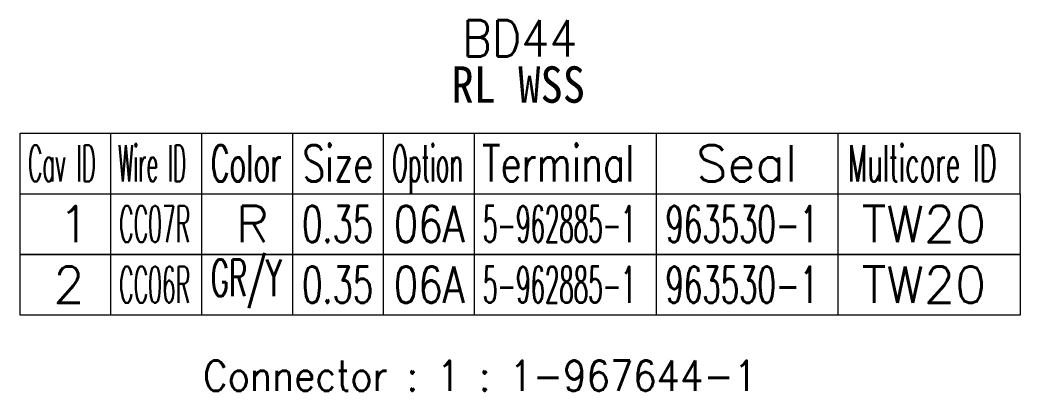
# Model space of a CAD drawing. Header units: inches. Extents: x 47316 to 59086, y 3141 to 11743.
# Drawn here: x 53035.9 to 53118.4, y 5923.1 to 5953.7 of the extents above; entities that cross this region are included whole.
import ezdxf

# ---------------------------------------------------------------- set-up
doc = ezdxf.new("R2010")
doc.units = ezdxf.units.IN
doc.header["$MEASUREMENT"] = 0
doc.styles.get("Standard").update_dxf_attribs({"font": ''})
doc.styles.get('Standard').set_extended_font_data('SimSun')

msp = doc.modelspace()

# ---------------------------------------------------------------- linework, layer by layer
at = {"color": 0, "linetype": 'Continuous', "lineweight": 15}
for p, q in [((53035.879, 5944.388), (53118.379, 5944.388)), ((53035.879, 5939.388), (53035.879, 5944.388)), ((53035.879, 5939.388), (53118.379, 5939.388))]:
    msp.add_line(p, q, dxfattribs=at)
at = {"color": 7, "linetype": 'Continuous', "lineweight": 15}
for p, q in [((53043.379, 5939.388), (53043.379, 5944.388)), ((53050.879, 5939.388), (53050.879, 5944.388)), ((53058.379, 5939.388), (53058.379, 5944.388)), ((53065.879, 5939.388), (53065.879, 5944.388)), ((53073.379, 5939.388), (53073.379, 5944.388)), ((53088.379, 5939.388), (53088.379, 5944.388)), ((53103.379, 5939.388), (53103.379, 5944.388)), ((53118.379, 5939.388), (53118.379, 5944.388))]:
    msp.add_line(p, q, dxfattribs=at)
at = {"color": 102, "linetype": 'Continuous', "lineweight": 15}
for p, q in [((53043.379, 5934.388), (53043.379, 5939.388)), ((53050.879, 5934.388), (53050.879, 5939.388)), ((53058.379, 5934.388), (53058.379, 5939.388)), ((53065.879, 5934.388), (53065.879, 5939.388)), ((53073.379, 5934.388), (53073.379, 5939.388)), ((53088.379, 5934.388), (53088.379, 5939.388)), ((53103.379, 5934.388), (53103.379, 5939.388)), ((53043.379, 5929.388), (53043.379, 5934.388)), ((53050.879, 5929.388), (53050.879, 5934.388)), ((53058.379, 5929.388), (53058.379, 5934.388)), ((53065.879, 5929.388), (53065.879, 5934.388)), ((53073.379, 5929.388), (53073.379, 5934.388)), ((53088.379, 5929.388), (53088.379, 5934.388)), ((53103.379, 5929.388), (53103.379, 5934.388))]:
    msp.add_line(p, q, dxfattribs=at)
at = {"color": 0, "linetype": 'Continuous', "lineweight": 15}
for points in [[(53035.879, 5934.388), (53035.879, 5939.388), (53118.379, 5939.388), (53118.379, 5934.388)], [(53035.879, 5929.388), (53035.879, 5934.388), (53118.379, 5934.388), (53118.379, 5929.388)]]:
    msp.add_lwpolyline(points, close=True, dxfattribs=at)

# ---------------------------------------------------------------- texts
at = {"color": 6, "linetype": 'Continuous', "lineweight": 20, "char_height": 3, "attachment_point": 1}
for s, insert, width in [('\\Fromans.shx;\\W0.9000000000;\\T1.0000000000;\\o\\lBD44', (53072.372, 5953.705), 10.54286), ('\\f黑体|b0|i0|c1|p0;\\W0.9000000000;\\T1.0000000000;\\o\\lRL WSS', (53071.471, 5949.888), 11.64944)]:
    msp.add_mtext(s, dxfattribs=dict(at, insert=insert, width=width))
at = {"color": 7, "linetype": 'Continuous', "lineweight": 15, "char_height": 3, "attachment_point": 1}
for s, insert, width in [('\\Fromans.shx;\\W0.4292452830;\\T1.0000000000;\\o\\lCav ID', (53036.563, 5943.388), 6.5), ('\\Fromans.shx;\\W0.4026548673;\\T1.0000000000;\\o\\lWire ID', (53043.994, 5943.388), 6.5), ('\\Fromans.shx;\\W0.5687500000;\\T1.0000000000;\\o\\lColor', (53051.623, 5943.388), 6.5), ('\\Fromans.shx;\\W0.7222222222;\\T1.0000000000;\\o\\lSize', (53059.188, 5943.388), 6.5), ('\\Fromans.shx;\\W0.4595959596;\\T1.0000000000;\\o\\lOption', (53066.576, 5943.388), 6.5), ('\\Fromans.shx;\\W0.7480916031;\\T1.0000000000;\\o\\lTerminal', (53073.986, 5943.388), 14), ('\\Fromans.shx;\\W1.0000000000;\\T1.0000000000;\\o\\lSeal', (53091.664, 5943.388), 9.28571), ('\\Fromans.shx;\\W0.5185185185;\\T1.0000000000;\\o\\lMulticore ID', (53104.175, 5943.388), 14), ('\\Fromans.shx;\\W1.0000000000;\\T1.0000000000;\\o\\l1', (53039.057, 5938.388), 2.85714), ('\\Fromans.shx;\\W1.0000000000;\\T1.0000000000;\\o\\l2', (53038.629, 5933.388), 2.85714)]:
    msp.add_mtext(s, dxfattribs=dict(at, insert=insert, width=width))
at = {"color": 21, "linetype": 'Continuous', "lineweight": 15, "char_height": 3, "attachment_point": 1}
for s, insert, width in [('\\Fromans.shx;\\W0.4417475728;\\T1.0000000000;\\o\\lCC07R', (53044.068, 5938.388), 6.5), ('\\Fromans.shx;\\W0.6500000000;\\T1.0000000000;\\o\\l0.35', (53059.157, 5938.388), 6.5), ('\\Fromans.shx;\\W0.4622641509;\\T1.0000000000;\\o\\l5-962885-1', (53074.077, 5938.388), 14), ('\\Fromans.shx;\\W1.0000000000;\\T1.0000000000;\\o\\lTW20', (53105.307, 5938.388), 11.42857), ('\\Fromans.shx;\\W0.4417475728;\\T1.0000000000;\\o\\lCC06R', (53044.068, 5933.388), 6.5), ('\\Fromans.shx;\\W0.6500000000;\\T1.0000000000;\\o\\l0.35', (53059.157, 5933.388), 6.5), ('\\Fromans.shx;\\W0.4622641509;\\T1.0000000000;\\o\\l5-962885-1', (53074.077, 5933.388), 14), ('\\Fromans.shx;\\W1.0000000000;\\T1.0000000000;\\o\\lTW20', (53105.307, 5933.388), 11.42857)]:
    msp.add_mtext(s, dxfattribs=dict(at, insert=insert, width=width))
at = {"color": 140, "linetype": 'Continuous', "lineweight": 15, "char_height": 3, "attachment_point": 1}
for s, insert, width in [('\\Fromans.shx;\\W1.0000000000;\\T1.0000000000;\\o\\lR', (53053.7, 5938.388), 3), ('\\Fromans.shx;\\W0.7844827586;\\T1.0000000000;\\o\\l06A', (53066.715, 5938.388), 6.5), ('\\Fromans.shx;\\W0.5903614458;\\T1.0000000000;\\o\\l963530-1', (53089.132, 5938.388), 14), ('\\Fromans.shx;\\W0.5548780488;\\T1.0000000000;\\o\\lGR/Y', (53051.617, 5933.959), 6.5), ('\\Fromans.shx;\\W0.7844827586;\\T1.0000000000;\\o\\l06A', (53066.715, 5933.388), 6.5), ('\\Fromans.shx;\\W0.5903614458;\\T1.0000000000;\\o\\l963530-1', (53089.132, 5933.388), 14)]:
    msp.add_mtext(s, dxfattribs=dict(at, insert=insert, width=width))
at = {"color": 42, "linetype": 'Continuous', "lineweight": 15, "insert": (53050.986, 5925.638), "char_height": 2.5, "width": 52.92857, "attachment_point": 1}
msp.add_mtext('\\Fromans.shx;\\W0.9000000000;\\T1.0000000000;\\o\\lConnector : 1 : 1-967644-1', dxfattribs=at)

doc.saveas('drawing.dxf')
